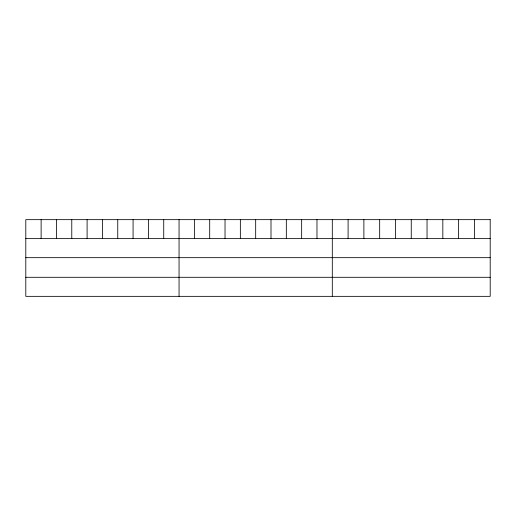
<?xml version="1.0" encoding="UTF-8"?>
<svg xmlns="http://www.w3.org/2000/svg" width="516" height="516" viewBox="0 0 516 516"><rect width="100%" height="100%" fill="white"/><g stroke="black" fill="none" stroke-linecap="round" stroke-linejoin="round"><path stroke-width="0.77" d="M25.8 238.624L490.2 238.624M25.8 257.671L490.2 257.671M25.8 277.298L490.2 277.298M474.41 219.655L474.41 238.624M458.621 219.655L458.621 238.624M442.831 219.655L442.831 238.624M427.042 219.655L427.042 238.624M411.252 219.655L411.252 238.624M395.462 219.655L395.462 238.624M379.673 219.655L379.673 238.624M363.883 219.655L363.883 238.624M348.094 219.655L348.094 238.624M332.304 219.655L332.304 296.345M316.979 219.655L316.979 238.624M301.654 219.655L301.654 238.624M286.328 219.655L286.328 238.624M271.003 219.655L271.003 238.624M255.678 219.655L255.678 238.624M240.353 219.655L240.353 238.624M225.028 219.655L225.028 238.624M209.702 219.655L209.702 238.624M194.377 219.655L194.377 238.624M179.052 219.655L179.052 296.345M163.727 219.655L163.727 238.624M148.402 219.655L148.402 238.624M133.076 219.655L133.076 238.624M117.751 219.655L117.751 238.624M102.426 219.655L102.426 238.624M87.101 219.655L87.101 238.624M71.776 219.655L71.776 238.624M56.45 219.655L56.45 238.624M41.125 219.655L41.125 238.624M490.2 219.655L25.8 219.655L25.8 296.345L490.2 296.345L490.2 219.655"/></g></svg>
